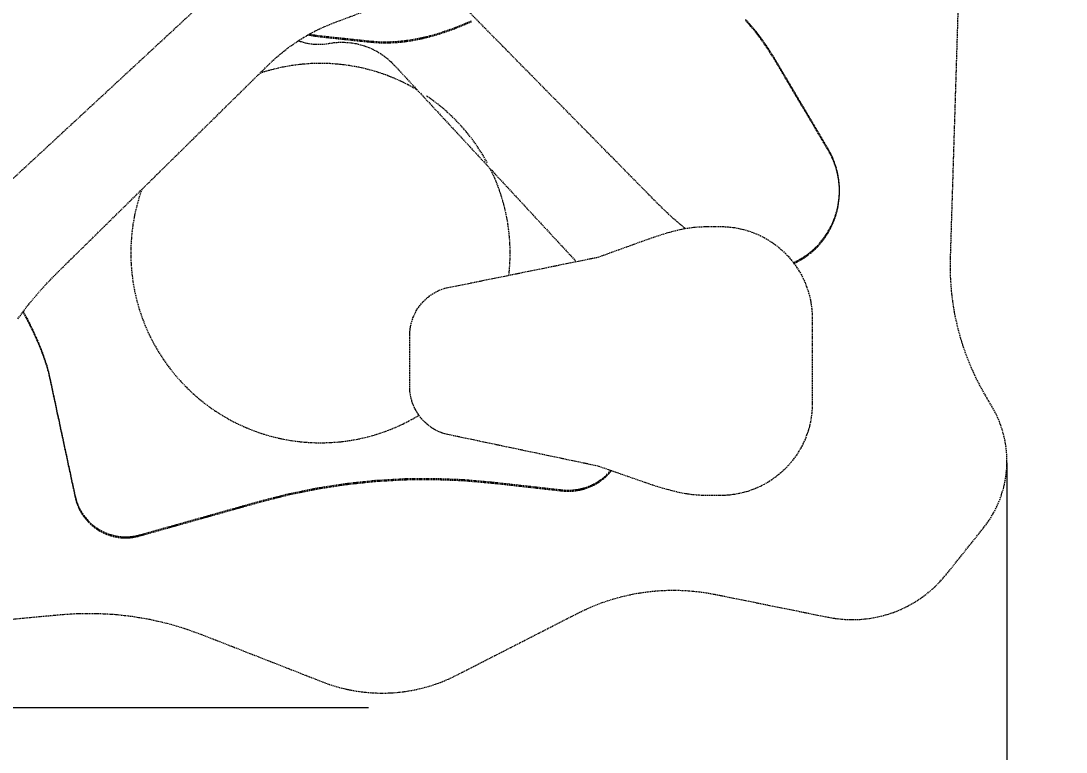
# Model space of a CAD drawing. Header units: millimetres. Extents: x -3208 to 2919, y -2524 to 2306.
# Drawn here: x 345 to 1483, y -462 to 334 of the extents above; entities that cross this region are included whole.
import ezdxf

# ---------------------------------------------------------------- set-up
doc = ezdxf.new("R2010")
doc.units = ezdxf.units.MM
doc.linetypes.add('HIDDEN', pattern=[1.905, 1.27, -0.635])
for name, color, linetype in [('DIKOM_ОБЪЕКТ', 7, 'Continuous'), ('DIKOM_РАЗМЕР_ЗОНА', 7, 'Continuous'), ('DIKOM_РАЗМЕР_ОБЪЕКТА', 7, 'Continuous')]:
    doc.layers.add(name, color=color, linetype=linetype)
doc.styles.add('style1', font='arialbd.ttf', dxfattribs={"width": 0.8})
doc.dimstyles.new('1-50', dxfattribs={"dimtxt": 300, "dimasz": 200, "dimexe": 100, "dimexo": 0, "dimgap": 100, "dimtad": 1, "dimtxsty": 'style1', "dimcen": 200, "dimclrd": 7, "dimclre": 7, "dimclrt": 7, "dimadec": 1, "dimazin": 2, "dimtfac": 1, "dimtmove": 0, "dimatfit": 2, "dimfxl": 0, "dimlwd": 25, "dimlwe": 18, "dimarcsym": 0})

# ---------------------------------------------------------------- blocks, each defined once
blk = doc.blocks.new('*D0')
at = {"layer": 'Defpoints', "color": 0, "transparency": 16777216}
for p in [(-951.8, 305), (1418.6, -147.3), (1418.6, -963.9)]:
    blk.add_point(p, dxfattribs=at)
at = {"layer": 'DIKOM_РАЗМЕР_ОБЪЕКТА', "color": 7, "lineweight": 18, "transparency": 16777216}
for p, q in [((-951.8, 305), (-951.8, -1063.9)), ((1418.6, -147.3), (1418.6, -1063.9))]:
    blk.add_line(p, q, dxfattribs=at)
at = {"layer": 'DIKOM_РАЗМЕР_ОБЪЕКТА', "color": 7, "lineweight": 25, "transparency": 16777216}
blk.add_line((-751.8, -963.9), (1218.6, -963.9), dxfattribs=at)
at = {"layer": 'DIKOM_РАЗМЕР_ОБЪЕКТА', "color": 7, "transparency": 16777216}
for points in [[(-751.8, -930.6), (-751.8, -997.2), (-951.8, -963.9)], [(1218.6, -930.6), (1218.6, -997.2), (1418.6, -963.9)]]:
    blk.add_solid(points, dxfattribs=at)
at = {"layer": 'DIKOM_РАЗМЕР_ОБЪЕКТА', "color": 7, "transparency": 16777216, "insert": (56.9, -710.6), "char_height": 300, "attachment_point": 5, "style": 'style1'}
blk.add_mtext('{\\fArial|b0|i0|c204|p34;2370}', dxfattribs=at)
blk = doc.blocks.new('*D1')
at = {"layer": 'Defpoints', "color": 0, "transparency": 16777216}
for p in [(292.4, 806.3), (-1357.1, -414), (723.2, -414)]:
    blk.add_point(p, dxfattribs=at)
at = {"layer": 'DIKOM_РАЗМЕР_ОБЪЕКТА', "color": 7, "lineweight": 18, "transparency": 16777216}
for p, q in [((292.4, 806.3), (-1457.1, 806.3)), ((723.2, -414), (-1457.1, -414))]:
    blk.add_line(p, q, dxfattribs=at)
at = {"layer": 'DIKOM_РАЗМЕР_ОБЪЕКТА', "color": 7, "lineweight": 25, "transparency": 16777216}
blk.add_line((-1357.1, 606.3), (-1357.1, -214), dxfattribs=at)
at = {"layer": 'DIKOM_РАЗМЕР_ОБЪЕКТА', "color": 7, "transparency": 16777216}
for points in [[(-1390.4, 606.3), (-1323.8, 606.3), (-1357.1, 806.3)], [(-1390.4, -214), (-1323.8, -214), (-1357.1, -414)]]:
    blk.add_solid(points, dxfattribs=at)
at = {"layer": 'DIKOM_РАЗМЕР_ОБЪЕКТА', "color": 7, "transparency": 16777216, "insert": (-1610.3, 196.1), "char_height": 300, "attachment_point": 5, "rotation": 90, "style": 'style1'}
blk.add_mtext('{\\fArial|b0|i0|c204|p34;1220}', dxfattribs=at)
blk = doc.blocks.new('*D3')
at = {"layer": 'Defpoints', "color": 0, "transparency": 16777216}
for p in [(1483, 2306.3), (-2758.2, -1909), (1483, -1909)]:
    blk.add_point(p, dxfattribs=at)
at = {"layer": 'DIKOM_РАЗМЕР_ЗОНА', "color": 7, "lineweight": 18, "transparency": 16777216}
for p, q in [((1483, 2306.3), (-2858.2, 2306.3)), ((1483, -1909), (-2858.2, -1909))]:
    blk.add_line(p, q, dxfattribs=at)
at = {"layer": 'DIKOM_РАЗМЕР_ЗОНА', "color": 7, "lineweight": 25, "transparency": 16777216}
blk.add_line((-2758.2, 2106.3), (-2758.2, -1709), dxfattribs=at)
at = {"layer": 'DIKOM_РАЗМЕР_ЗОНА', "color": 7, "transparency": 16777216}
for points in [[(-2791.5, 2106.3), (-2724.8, 2106.3), (-2758.2, 2306.3)], [(-2791.5, -1709), (-2724.8, -1709), (-2758.2, -1909)]]:
    blk.add_solid(points, dxfattribs=at)
at = {"layer": 'DIKOM_РАЗМЕР_ЗОНА', "color": 7, "transparency": 16777216, "insert": (-3011.3, 130.9), "char_height": 300, "attachment_point": 5, "rotation": 90, "style": 'style1'}
blk.add_mtext('{\\fArial|b0|i0|c204|p34;4220}', dxfattribs=at)

msp = doc.modelspace()

# ---------------------------------------------------------------- linework, layer by layer
at = {"layer": 'DIKOM_ОБЪЕКТ', "color": 7, "linetype": 'HIDDEN', "lineweight": 15}
for p, q in [((1357.145, 75.42), (1369.126, 460.967)), ((1357.145, 75.42), (1369.126, 460.967)), ((1039.683, 133.618), (810.182, 366.748)), ((534.58, 346.376), (288.01, 117.99)), ((685.194, 332.027), (724.158, 346.647)), ((675.495, 328.095), (685.194, 332.027)), ((835.088, 333.894), (817.184, 326.544)), ((835.088, 332.736), (817.184, 325.386)), ((1139.718, 329.238), (1133.892, 335.599)), ((1139.718, 328.079), (1133.892, 334.441)), ((656.831, 318.761), (666.035, 323.669)), ((662.542, 317.64), (656.87, 318.782)), ((662.542, 318.799), (658.447, 319.623)), ((671.79, 317.528), (662.542, 318.799)), ((666.035, 323.669), (675.495, 328.095)), ((799.085, 320.337), (789.972, 317.74)), ((799.085, 319.179), (789.972, 316.582)), ((817.184, 326.544), (799.085, 320.337)), ((817.184, 325.386), (799.085, 319.179)), ((1145.31, 322.591), (1139.718, 329.238)), ((1145.31, 321.433), (1139.718, 328.079)), ((1150.665, 315.687), (1145.31, 322.591)), ((1150.665, 314.528), (1145.31, 321.433)), ((630.942, 301.262), (639.267, 307.546)), ((639.267, 307.546), (647.902, 313.383)), ((646.707, 312.575), (647.483, 312.285)), ((647.483, 312.285), (649.674, 311.555)), ((647.902, 313.383), (656.831, 318.761)), ((649.674, 311.555), (651.892, 310.904)), ((651.892, 310.904), (654.135, 310.334)), ((654.135, 310.334), (656.4, 309.844)), ((656.4, 309.844), (658.685, 309.436)), ((658.685, 309.436), (660.989, 309.112)), ((660.989, 309.112), (663.308, 308.871)), ((671.79, 316.37), (662.542, 317.64)), ((663.308, 308.871), (665.642, 308.715)), ((665.642, 308.715), (667.987, 308.645)), ((667.987, 308.645), (670.341, 308.661)), ((670.341, 308.661), (672.703, 308.765)), ((725.372, 311.858), (671.79, 317.528)), ((725.372, 310.699), (671.79, 316.37)), ((672.703, 308.765), (675.07, 308.958)), ((675.07, 308.958), (677.44, 309.24)), ((677.44, 309.24), (679.811, 309.613)), ((679.811, 309.613), (680.655, 309.762)), ((680.655, 309.762), (685.537, 310.465)), ((685.537, 310.465), (690.42, 310.855)), ((690.42, 310.855), (695.288, 310.937)), ((695.288, 310.937), (700.13, 310.716)), ((700.13, 310.716), (704.93, 310.196)), ((704.93, 310.196), (709.677, 309.381)), ((709.677, 309.381), (714.356, 308.276)), ((714.356, 308.276), (718.954, 306.886)), ((734.659, 311.165), (725.372, 311.858)), ((734.659, 310.007), (725.372, 310.699)), ((743.933, 311.035), (734.659, 311.165)), ((743.933, 309.877), (734.659, 310.007)), ((753.191, 311.436), (743.933, 311.035)), ((753.191, 310.278), (743.933, 309.877)), ((762.427, 312.338), (753.191, 311.436)), ((762.427, 311.18), (753.191, 310.278)), ((771.639, 313.709), (762.427, 312.338)), ((771.639, 312.551), (762.427, 311.18)), ((780.822, 315.52), (771.639, 313.709)), ((780.822, 314.362), (771.639, 312.551)), ((789.972, 317.74), (780.822, 315.52)), ((789.972, 316.582), (780.822, 314.362)), ((1155.782, 308.549), (1150.665, 315.687)), ((1155.782, 307.391), (1150.665, 314.528)), ((1165.292, 293.678), (1155.782, 308.549)), ((1165.292, 292.52), (1155.782, 307.391)), ((622.947, 294.542), (630.942, 301.262)), ((718.954, 306.886), (723.457, 305.214)), ((723.457, 305.214), (727.852, 303.267)), ((727.852, 303.267), (732.126, 301.047)), ((732.126, 301.047), (736.266, 298.56)), ((736.266, 298.56), (740.256, 295.81)), ((382.168, 57.897), (615.298, 287.398)), ((615.298, 287.398), (622.947, 294.542)), ((639.436, 285.492, 0), (629.266, 283.673, 0)), ((649.77, 286.808, 0), (639.436, 285.492, 0)), ((660.256, 287.606, 0), (649.77, 286.808, 0)), ((670.881, 287.876, 0), (660.256, 287.606, 0)), ((681.505, 287.606, 0), (670.881, 287.876, 0)), ((691.991, 286.808, 0), (681.505, 287.606, 0)), ((702.326, 285.492, 0), (691.991, 286.808, 0)), ((712.496, 283.673, 0), (702.326, 285.492, 0)), ((740.256, 295.81), (744.085, 292.802)), ((744.085, 292.802), (747.739, 289.541)), ((747.739, 289.541), (751.204, 286.029)), ((751.204, 286.029), (949.425, 72.027)), ((1224.033, 194.424), (1165.292, 293.678)), ((1224.033, 193.266), (1165.292, 292.52)), ((609.471, 278.577, 0), (604.694, 276.958, 0)), ((619.273, 281.364, 0), (609.471, 278.577, 0)), ((629.266, 283.673, 0), (619.273, 281.364, 0)), ((722.489, 281.364, 0), (712.496, 283.673, 0)), ((732.29, 278.577, 0), (722.489, 281.364, 0)), ((741.889, 275.325, 0), (732.29, 278.577, 0)), ((751.27, 271.622, 0), (741.889, 275.325, 0)), ((760.422, 267.481, 0), (751.27, 271.622, 0)), ((769.331, 262.915, 0), (760.422, 267.481, 0)), ((776.36, 258.87, 0), (769.331, 262.915, 0)), ((794.472, 246.794, 0), (786.369, 252.558, 0)), ((802.279, 240.656, 0), (794.472, 246.794, 0)), ((809.779, 234.159, 0), (802.279, 240.656, 0)), ((816.958, 227.314, 0), (809.779, 234.159, 0)), ((823.802, 220.135, 0), (816.958, 227.314, 0)), ((830.3, 212.635, 0), (823.802, 220.135, 0)), ((836.437, 204.828, 0), (830.3, 212.635, 0)), ((842.202, 196.725, 0), (836.437, 204.828, 0)), ((847.58, 188.341, 0), (842.202, 196.725, 0)), ((1226.605, 189.724), (1224.033, 194.424)), ((852.558, 179.688, 0), (847.58, 188.341, 0)), ((1226.605, 188.566), (1224.033, 193.266)), ((1228.875, 184.908), (1226.605, 189.724)), ((1228.875, 183.75), (1226.605, 188.566)), ((1230.839, 179.991), (1228.875, 184.908)), ((1230.839, 178.833), (1228.875, 183.75)), ((857.125, 170.778, 0), (856.095, 172.787, 0)), ((861.266, 161.627, 0), (857.125, 170.778, 0)), ((1232.499, 174.987), (1230.839, 179.991)), ((1232.499, 173.829), (1230.839, 178.833)), ((1233.852, 169.911), (1232.499, 174.987)), ((1233.852, 168.752), (1232.499, 173.829)), ((864.969, 152.245, 0), (861.266, 161.627, 0)), ((1234.899, 164.775), (1233.852, 169.911)), ((1234.899, 163.617), (1233.852, 168.752)), ((1235.638, 159.594), (1234.899, 164.775)), ((1235.638, 158.436), (1234.899, 163.617)), ((1236.069, 154.383), (1235.638, 159.594)), ((476.184, 150.449, 0), (473.541, 142.647, 0)), ((868.22, 142.647, 0), (864.969, 152.245, 0)), ((1236.069, 153.225), (1235.638, 158.436)), ((1236.003, 143.926), (1236.191, 149.156)), ((1236.191, 149.156), (1236.069, 154.383)), ((1236.191, 147.998), (1236.069, 153.225)), ((473.541, 142.647, 0), (470.754, 132.845, 0)), ((871.007, 132.845, 0), (868.22, 142.647, 0)), ((1234.696, 133.517), (1235.505, 138.708)), ((1234.696, 132.358), (1235.505, 137.55)), ((1235.505, 138.708), (1236.003, 143.926)), ((1235.505, 137.55), (1236.003, 142.768)), ((1236.003, 142.768), (1236.191, 147.998)), ((470.754, 132.845, 0), (468.445, 122.852, 0)), ((873.317, 122.852, 0), (871.007, 132.845, 0)), ((1054.928, 119.029), (1039.683, 133.618)), ((1232.14, 123.268), (1233.574, 128.365)), ((1232.14, 122.11), (1233.574, 127.207)), ((1233.574, 128.365), (1234.696, 133.517)), ((1233.574, 127.207), (1234.696, 132.358)), ((468.445, 122.852, 0), (466.625, 112.682, 0)), ((875.136, 112.682, 0), (873.317, 122.852, 0)), ((1067.946, 107.979), (1054.928, 119.029)), ((1228.331, 113.293), (1230.393, 118.239)), ((1228.331, 112.135), (1230.393, 117.081)), ((1230.393, 118.239), (1232.14, 123.268)), ((1230.393, 117.081), (1232.14, 122.11)), ((466.625, 112.682, 0), (465.31, 102.348, 0)), ((876.452, 102.348, 0), (875.136, 112.682, 0)), ((1221.14, 100.368), (1223.071, 103.35)), ((1223.071, 103.35), (1224.884, 106.429)), ((1223.071, 102.192), (1224.884, 105.271)), ((1224.884, 106.429), (1226.575, 109.604)), ((1224.884, 105.271), (1226.575, 108.446)), ((1226.575, 109.604), (1228.141, 112.872)), ((1226.575, 108.446), (1228.141, 111.714)), ((1228.141, 112.872), (1228.331, 113.293)), ((1228.141, 111.714), (1228.331, 112.135)), ((464.511, 91.861, 0), (464.242, 81.237, 0)), ((465.31, 102.348, 0), (464.511, 91.861, 0)), ((877.25, 91.861, 0), (876.452, 102.348, 0)), ((877.519, 81.237, 0), (877.25, 91.861, 0)), ((1212.321, 89.457), (1214.682, 92.028)), ((1214.682, 92.028), (1216.941, 94.705)), ((1214.682, 90.87), (1216.941, 93.547)), ((1216.941, 94.705), (1219.095, 97.485)), ((1216.941, 93.547), (1219.095, 96.327)), ((1219.095, 97.485), (1221.14, 100.368)), ((1219.095, 96.327), (1221.14, 99.21)), ((1221.14, 99.21), (1223.071, 102.192)), ((464.242, 81.237, 0), (464.511, 70.612, 0)), ((877.25, 70.612, 0), (877.519, 81.237, 0)), ((1199.137, 78.264), (1201.944, 80.274)), ((1201.944, 80.274), (1204.67, 82.4)), ((1201.944, 79.116), (1204.67, 81.242)), ((1204.67, 82.4), (1207.311, 84.641)), ((1204.67, 81.242), (1207.311, 83.483)), ((1207.311, 84.641), (1209.862, 86.994)), ((1207.311, 83.483), (1209.862, 85.835)), ((1209.862, 86.994), (1212.321, 89.457)), ((1209.862, 85.835), (1212.321, 88.298)), ((1212.321, 88.298), (1214.682, 90.87)), ((464.511, 70.612, 0), (465.31, 60.126, 0)), ((876.452, 60.126, 0), (877.25, 70.612, 0)), ((1185.925, 70.876), (1187.18, 71.432)), ((1186.6, 70.017), (1187.18, 70.274)), ((1187.18, 71.432), (1190.27, 72.955)), ((1187.18, 70.274), (1190.27, 71.797)), ((1190.27, 72.955), (1193.296, 74.602)), ((1190.27, 71.797), (1193.296, 73.444)), ((1193.296, 74.602), (1196.253, 76.373)), ((1193.296, 73.444), (1196.253, 75.215)), ((1196.253, 76.373), (1199.137, 78.264)), ((1196.253, 75.215), (1199.137, 77.106)), ((1199.137, 77.106), (1201.944, 79.116)), ((1357.013, 65.633), (1357.145, 75.42)), ((1357.013, 65.633), (1357.145, 75.42)), ((367.58, 42.653), (382.168, 57.897)), ((465.31, 60.126, 0), (466.625, 49.792, 0)), ((876.069, 57.125, 0), (876.452, 60.126, 0)), ((1357.225, 55.868), (1357.013, 65.633)), ((1357.225, 55.868), (1357.013, 65.633)), ((466.625, 49.792, 0), (468.445, 39.622, 0)), ((1357.78, 46.135), (1357.225, 55.868)), ((1357.78, 46.135), (1357.225, 55.868)), ((1358.673, 36.442), (1357.78, 46.135)), ((1358.673, 36.442), (1357.78, 46.135)), ((353.937, 26.58), (367.58, 42.653)), ((468.445, 39.622, 0), (470.754, 29.629, 0)), ((1359.904, 26.797), (1358.673, 36.442)), ((1359.904, 26.797), (1358.673, 36.442)), ((341.277, 9.724), (353.937, 26.58)), ((470.754, 29.629, 0), (473.541, 19.827, 0)), ((1361.471, 17.21), (1359.904, 26.797)), ((1361.471, 17.21), (1359.904, 26.797)), ((346.743, 17.002), (351.041, 9.109)), ((347.109, 17.489), (351.041, 10.267)), ((473.541, 19.827, 0), (476.792, 10.229, 0)), ((1363.37, 7.69), (1361.471, 17.21)), ((1363.37, 7.69), (1361.471, 17.21)), ((351.041, 10.267), (357.774, -3.276)), ((351.041, 9.109), (357.774, -4.434)), ((476.792, 10.229, 0), (480.495, 0.847, 0)), ((480.495, 0.847, 0), (484.637, -8.304, 0)), ((1365.6, -1.756), (1363.37, 7.69)), ((1365.6, -1.756), (1363.37, 7.69)), ((357.774, -3.276), (363.688, -16.483)), ((357.774, -4.434), (363.688, -17.641)), ((484.637, -8.304, 0), (489.203, -17.214, 0)), ((1368.158, -11.118), (1365.6, -1.756)), ((1368.158, -11.118), (1365.6, -1.756)), ((1371.043, -20.387), (1368.158, -11.118)), ((1371.043, -20.387), (1368.158, -11.118)), ((363.688, -16.483), (368.679, -29.15)), ((363.688, -17.641), (368.679, -30.308)), ((489.203, -17.214, 0), (494.182, -25.867, 0)), ((1374.252, -29.556), (1371.043, -20.387)), ((1374.252, -29.556), (1371.043, -20.387)), ((368.679, -29.15), (372.645, -41.076)), ((368.679, -30.308), (372.645, -42.234)), ((494.182, -25.867, 0), (499.56, -34.251, 0)), ((1377.782, -38.615), (1374.252, -29.556)), ((1377.782, -38.615), (1374.252, -29.556)), ((372.645, -41.076), (374.21, -46.697)), ((372.645, -42.234), (374.21, -47.855)), ((499.56, -34.251, 0), (505.324, -42.354, 0)), ((505.324, -42.354, 0), (511.462, -50.162, 0)), ((1381.633, -47.555), (1377.782, -38.615)), ((1381.633, -47.555), (1377.782, -38.615)), ((374.21, -46.697), (375.48, -52.057)), ((374.21, -47.855), (375.48, -53.215)), ((375.48, -52.057), (403.568, -183.292)), ((375.48, -53.215), (403.568, -184.45)), ((511.462, -50.162, 0), (517.959, -57.661, 0)), ((1385.8, -56.369), (1381.633, -47.555)), ((1385.8, -56.369), (1381.633, -47.555)), ((1390.283, -65.046), (1385.8, -56.369)), ((1390.283, -65.046), (1385.8, -56.369)), ((517.959, -57.661, 0), (524.804, -64.84, 0)), ((524.804, -64.84, 0), (531.983, -71.685, 0)), ((1395.079, -73.579), (1390.283, -65.046)), ((1395.079, -73.579), (1390.283, -65.046)), ((531.983, -71.685, 0), (539.482, -78.182, 0)), ((539.482, -78.182, 0), (547.29, -84.32, 0)), ((1402.665, -86.535), (1395.079, -73.579)), ((1402.665, -86.535), (1395.079, -73.579)), ((547.29, -84.32, 0), (555.393, -90.084, 0)), ((555.393, -90.084, 0), (563.777, -95.462, 0)), ((1404.864, -90.463), (1402.665, -86.535)), ((1404.864, -90.463), (1402.665, -86.535)), ((1406.899, -94.45), (1404.864, -90.463)), ((1406.899, -94.45), (1404.864, -90.463)), ((563.777, -95.462, 0), (572.43, -100.441, 0)), ((572.43, -100.441, 0), (581.339, -105.007, 0)), ((760.422, -105.007, 0), (769.331, -100.441, 0)), ((769.331, -100.441, 0), (777.985, -95.462, 0)), ((777.985, -95.462, 0), (778.063, -95.412, 0)), ((1408.77, -98.49), (1406.899, -94.45)), ((1408.77, -98.49), (1406.899, -94.45)), ((1410.477, -102.58), (1408.77, -98.49)), ((1410.477, -102.58), (1408.77, -98.49)), ((581.339, -105.007, 0), (590.491, -109.148, 0)), ((590.491, -109.148, 0), (599.873, -112.851, 0)), ((599.873, -112.851, 0), (609.471, -116.103, 0)), ((732.29, -116.103, 0), (741.889, -112.851, 0)), ((741.889, -112.851, 0), (751.27, -109.148, 0)), ((751.27, -109.148, 0), (760.422, -105.007, 0)), ((1412.021, -106.713), (1410.477, -102.58)), ((1412.021, -106.713), (1410.477, -102.58)), ((1413.401, -110.886), (1412.021, -106.713)), ((1413.401, -110.886), (1412.021, -106.713)), ((1414.619, -115.095), (1413.401, -110.886)), ((1414.619, -115.095), (1413.401, -110.886)), ((609.471, -116.103, 0), (619.273, -118.89, 0)), ((619.273, -118.89, 0), (629.266, -121.199, 0)), ((629.266, -121.199, 0), (639.436, -123.018, 0)), ((639.436, -123.018, 0), (649.77, -124.334, 0)), ((649.77, -124.334, 0), (660.256, -125.133, 0)), ((660.256, -125.133, 0), (670.881, -125.402, 0)), ((670.881, -125.402, 0), (681.505, -125.133, 0)), ((681.505, -125.133, 0), (691.991, -124.334, 0)), ((691.991, -124.334, 0), (702.326, -123.018, 0)), ((702.326, -123.018, 0), (712.496, -121.199, 0)), ((712.496, -121.199, 0), (722.489, -118.89, 0)), ((722.489, -118.89, 0), (732.29, -116.103, 0)), ((1415.674, -119.333), (1414.619, -115.095)), ((1415.674, -119.333), (1414.619, -115.095)), ((1416.567, -123.597), (1415.674, -119.333)), ((1416.567, -123.597), (1415.674, -119.333)), ((1417.297, -127.883), (1416.567, -123.597)), ((1417.297, -127.883), (1416.567, -123.597)), ((1417.867, -132.184), (1417.297, -127.883)), ((1417.867, -132.184), (1417.297, -127.883)), ((1418.275, -136.498), (1417.867, -132.184)), ((1418.275, -136.498), (1417.867, -132.184)), ((1418.523, -140.818), (1418.275, -136.498)), ((1418.523, -140.818), (1418.275, -136.498)), ((1418.61, -145.141), (1418.523, -140.818)), ((1418.61, -145.141), (1418.523, -140.818)), ((1418.537, -149.461), (1418.61, -145.141)), ((1418.537, -149.461), (1418.61, -145.141)), ((982.751, -160.195), (984.809, -158.148)), ((982.751, -161.353), (984.809, -159.306)), ((984.809, -158.148), (986.771, -156.003)), ((984.809, -159.306), (986.771, -157.161)), ((986.771, -156.003), (987.043, -155.675)), ((986.771, -157.161), (987.789, -155.936)), ((1417.36, -162.363), (1417.912, -158.077)), ((1417.36, -162.363), (1417.912, -158.077)), ((1417.912, -158.077), (1418.304, -153.775)), ((1417.912, -158.077), (1418.304, -153.775)), ((1418.304, -153.775), (1418.537, -149.461)), ((1418.304, -153.775), (1418.537, -149.461)), ((667.24, -174.528), (698.927, -169.624)), ((698.927, -169.624), (730.795, -166.254)), ((698.927, -170.782), (730.795, -167.412)), ((730.795, -166.254), (762.789, -164.423)), ((730.795, -167.412), (762.789, -165.581)), ((762.789, -164.423), (794.852, -164.136)), ((762.789, -165.581), (794.852, -165.294)), ((794.852, -164.136), (826.928, -165.397)), ((794.852, -165.294), (826.928, -166.555)), ((826.928, -165.397), (858.962, -168.21)), ((826.928, -166.555), (858.962, -169.368)), ((858.962, -168.21), (933.884, -176.619)), ((858.962, -169.368), (933.884, -177.777)), ((965.982, -171.516), (968.601, -170.244)), ((968.601, -170.244), (971.153, -168.851)), ((968.601, -171.402), (971.153, -170.01)), ((971.153, -168.851), (973.633, -167.342)), ((971.153, -170.01), (973.633, -168.5)), ((973.633, -167.342), (976.037, -165.718)), ((973.633, -168.5), (976.037, -166.876)), ((976.037, -165.718), (978.36, -163.984)), ((976.037, -166.876), (978.361, -165.142)), ((978.36, -163.984), (980.6, -162.142)), ((978.361, -165.142), (980.6, -163.3)), ((980.6, -162.142), (982.751, -160.195)), ((980.6, -163.3), (982.751, -161.353)), ((1415.782, -170.867), (1416.65, -166.628)), ((1415.782, -170.867), (1416.65, -166.628)), ((1416.65, -166.628), (1417.36, -162.363)), ((1416.65, -166.628), (1417.36, -162.363)), ((604.633, -188.921), (635.79, -180.962)), ((604.633, -190.079), (635.79, -182.12)), ((635.79, -180.962), (667.24, -174.528)), ((635.79, -182.12), (667.24, -175.686)), ((667.24, -175.686), (698.927, -170.782)), ((933.884, -176.619), (936.975, -176.888)), ((933.884, -177.777), (936.975, -178.046)), ((936.975, -176.888), (940.043, -177.001)), ((936.975, -178.046), (940.044, -178.159)), ((940.043, -177.001), (943.086, -176.96)), ((940.044, -178.159), (943.086, -178.118)), ((943.086, -176.96), (946.098, -176.77)), ((943.086, -178.118), (946.098, -177.928)), ((946.098, -176.77), (949.075, -176.433)), ((946.098, -177.928), (949.075, -177.591)), ((949.075, -176.433), (952.014, -175.952)), ((949.075, -177.591), (952.014, -177.111)), ((952.014, -175.952), (954.91, -175.332)), ((952.014, -177.111), (954.91, -176.49)), ((954.91, -175.332), (957.759, -174.575)), ((954.91, -176.49), (957.759, -175.733)), ((957.759, -174.575), (960.556, -173.685)), ((957.759, -175.733), (960.556, -174.843)), ((960.556, -173.685), (963.299, -172.664)), ((960.556, -174.843), (963.299, -173.822)), ((963.299, -172.664), (965.982, -171.516)), ((963.299, -173.822), (965.982, -172.674)), ((965.982, -172.674), (968.601, -171.402)), ((1412.228, -183.386), (1413.57, -179.251)), ((1412.228, -183.386), (1413.57, -179.251)), ((1413.57, -179.251), (1414.755, -175.076)), ((1413.57, -179.251), (1414.755, -175.076)), ((1414.755, -175.076), (1415.782, -170.867)), ((1414.755, -175.076), (1415.782, -170.867)), ((403.568, -183.292), (404.279, -186.232)), ((403.568, -184.45), (404.279, -187.39)), ((404.279, -186.232), (405.134, -189.097)), ((404.279, -187.39), (405.134, -190.255)), ((405.134, -189.097), (406.129, -191.884)), ((405.134, -190.255), (406.129, -193.042)), ((406.129, -191.884), (407.259, -194.591)), ((406.129, -193.042), (407.259, -195.749)), ((473.883, -225.711), (604.633, -188.921)), ((473.883, -226.869), (604.633, -190.079)), ((1407.261, -195.507), (1409.074, -191.518)), ((1407.261, -195.507), (1409.074, -191.518)), ((1409.074, -191.518), (1410.729, -187.476)), ((1409.074, -191.518), (1410.729, -187.476)), ((1410.729, -187.476), (1412.228, -183.386)), ((1410.729, -187.476), (1412.228, -183.386)), ((407.259, -194.591), (408.518, -197.214)), ((407.259, -195.749), (408.518, -198.372)), ((408.518, -197.214), (409.902, -199.75)), ((408.518, -198.372), (409.902, -200.908)), ((409.902, -199.75), (411.407, -202.197)), ((409.902, -200.908), (411.407, -203.355)), ((411.407, -202.197), (413.027, -204.551)), ((411.407, -203.355), (413.027, -205.709)), ((413.027, -204.551), (414.757, -206.81)), ((1400.89, -207.104), (1403.169, -203.304)), ((1400.89, -207.104), (1403.169, -203.304)), ((1403.169, -203.304), (1405.293, -199.437)), ((1403.169, -203.304), (1405.293, -199.437)), ((1405.293, -199.437), (1407.261, -195.507)), ((1405.293, -199.437), (1407.261, -195.507)), ((413.027, -205.709), (414.757, -207.968)), ((414.757, -206.81), (416.593, -208.97)), ((414.757, -207.968), (416.593, -210.128)), ((416.593, -208.97), (418.529, -211.03)), ((416.593, -210.128), (418.529, -212.188)), ((418.529, -211.03), (420.562, -212.985)), ((418.529, -212.188), (420.562, -214.143)), ((420.562, -212.985), (422.685, -214.833)), ((420.562, -214.143), (422.685, -215.991)), ((422.685, -214.833), (424.895, -216.571)), ((422.685, -215.991), (424.895, -217.729)), ((1393.122, -218.053), (1395.866, -214.483)), ((1393.122, -218.053), (1395.866, -214.483)), ((1395.866, -214.483), (1398.455, -210.832)), ((1395.866, -214.483), (1398.455, -210.832)), ((1398.455, -210.832), (1400.89, -207.104)), ((1398.455, -210.832), (1400.89, -207.104)), ((424.895, -216.571), (427.186, -218.196)), ((424.895, -217.729), (427.186, -219.354)), ((427.186, -218.196), (429.553, -219.706)), ((427.186, -219.354), (429.553, -220.864)), ((429.553, -219.706), (431.993, -221.096)), ((429.553, -220.864), (431.993, -222.254)), ((431.993, -221.096), (434.498, -222.365)), ((431.993, -222.254), (434.498, -223.523)), ((434.498, -222.365), (437.066, -223.509)), ((434.498, -223.523), (437.066, -224.667)), ((437.066, -223.509), (439.692, -224.526)), ((437.066, -224.667), (439.692, -225.684)), ((439.692, -224.526), (442.369, -225.412)), ((439.692, -225.684), (442.369, -226.57)), ((442.369, -225.412), (445.094, -226.165)), ((442.369, -226.57), (445.094, -227.323)), ((445.094, -226.165), (447.861, -226.781)), ((445.094, -227.323), (447.861, -227.939)), ((447.861, -226.781), (450.666, -227.258)), ((450.666, -227.258), (453.504, -227.593)), ((453.504, -227.593), (456.37, -227.783)), ((462.167, -227.716), (465.088, -227.453)), ((465.088, -227.453), (468.017, -227.033)), ((468.017, -227.033), (470.951, -226.453)), ((468.017, -228.191), (470.951, -227.611)), ((470.951, -226.453), (473.883, -225.711)), ((470.951, -227.611), (473.883, -226.869)), ((1352.51, -268.841), (1393.122, -218.053)), ((1352.51, -268.841), (1393.122, -218.053)), ((447.861, -227.939), (450.666, -228.416)), ((450.666, -228.416), (453.504, -228.751)), ((453.504, -228.751), (456.37, -228.941)), ((456.37, -227.783), (459.259, -227.825)), ((456.37, -228.941), (459.259, -228.983)), ((459.259, -227.825), (462.167, -227.716)), ((459.259, -228.983), (462.167, -228.874)), ((462.167, -228.874), (465.088, -228.611)), ((465.088, -228.611), (468.017, -228.191)), ((1346.542, -275.793), (1352.51, -268.841)), ((1346.542, -275.793), (1352.51, -268.841)), ((1333.398, -288.221), (1340.162, -282.256)), ((1333.398, -288.221), (1340.162, -282.256)), ((1340.162, -282.256), (1346.542, -275.793)), ((1340.162, -282.256), (1346.542, -275.793)), ((986.778, -296.443), (995.997, -293.762)), ((986.778, -296.443), (995.997, -293.762)), ((995.997, -293.762), (1005.308, -291.473)), ((995.997, -293.762), (1005.308, -291.473)), ((1005.308, -291.473), (1014.699, -289.576)), ((1005.308, -291.473), (1014.699, -289.576)), ((1014.699, -289.576), (1024.157, -288.075)), ((1014.699, -289.576), (1024.157, -288.075)), ((1024.157, -288.075), (1033.669, -286.971)), ((1024.157, -288.075), (1033.669, -286.971)), ((1033.669, -286.971), (1043.224, -286.264)), ((1033.669, -286.971), (1043.224, -286.264)), ((1043.224, -286.264), (1052.807, -285.958)), ((1043.224, -286.264), (1052.807, -285.958)), ((1052.807, -285.958), (1062.407, -286.054)), ((1052.807, -285.958), (1062.407, -286.054)), ((1062.407, -286.054), (1072.012, -286.554)), ((1062.407, -286.054), (1072.012, -286.554)), ((1072.012, -286.554), (1081.607, -287.459)), ((1072.012, -286.554), (1081.607, -287.459)), ((1081.607, -287.459), (1091.181, -288.771)), ((1081.607, -287.459), (1091.181, -288.771)), ((1091.181, -288.771), (1100.721, -290.491)), ((1091.181, -288.771), (1100.721, -290.491)), ((1100.721, -290.491), (1224.136, -315.459)), ((1100.721, -290.491), (1224.136, -315.459)), ((1318.84, -298.611), (1326.281, -293.676)), ((1318.84, -298.611), (1326.281, -293.676)), ((1326.281, -293.676), (1333.398, -288.221)), ((1326.281, -293.676), (1333.398, -288.221)), ((951.08, -311.046), (959.802, -306.817)), ((951.08, -311.046), (959.802, -306.817)), ((959.802, -306.817), (968.668, -302.972)), ((959.802, -306.817), (968.668, -302.972)), ((968.668, -302.972), (977.664, -299.513)), ((968.668, -302.972), (977.664, -299.513)), ((977.664, -299.513), (986.778, -296.443)), ((977.664, -299.513), (986.778, -296.443)), ((1294.872, -310.185), (1303.106, -306.876)), ((1294.872, -310.185), (1303.106, -306.876)), ((1303.106, -306.876), (1311.105, -303.015)), ((1303.106, -306.876), (1311.105, -303.015)), ((1311.105, -303.015), (1318.84, -298.611)), ((1311.105, -303.015), (1318.84, -298.611)), ((123.76, -337.498), (387.308, -312.579)), ((123.76, -337.498), (387.308, -312.579)), ((387.308, -312.579), (406.957, -311.301)), ((387.308, -312.579), (406.957, -311.301)), ((406.957, -311.301), (426.596, -311.175)), ((406.957, -311.301), (426.596, -311.175)), ((426.596, -311.175), (446.176, -312.195)), ((426.596, -311.175), (446.176, -312.195)), ((446.176, -312.195), (465.646, -314.353)), ((446.176, -312.195), (465.646, -314.353)), ((465.646, -314.353), (484.958, -317.642)), ((465.646, -314.353), (484.958, -317.642)), ((484.958, -317.642), (504.061, -322.056)), ((484.958, -317.642), (504.061, -322.056)), ((818.928, -378.612), (951.08, -311.046)), ((818.928, -378.612), (951.08, -311.046)), ((1224.136, -315.459), (1233.173, -316.961)), ((1224.136, -315.459), (1233.173, -316.961)), ((1233.173, -316.961), (1242.214, -317.825)), ((1233.173, -316.961), (1242.214, -317.825)), ((1242.214, -317.825), (1251.229, -318.06)), ((1242.214, -317.825), (1251.229, -318.06)), ((1251.229, -318.06), (1260.188, -317.677)), ((1251.229, -318.06), (1260.189, -317.677)), ((1260.188, -317.677), (1269.062, -316.687)), ((1260.189, -317.677), (1269.062, -316.687)), ((1269.062, -316.687), (1277.821, -315.101)), ((1269.062, -316.687), (1277.821, -315.101)), ((1277.821, -315.101), (1286.434, -312.931)), ((1277.821, -315.101), (1286.434, -312.931)), ((1286.434, -312.931), (1294.872, -310.185)), ((1286.434, -312.931), (1294.872, -310.185)), ((504.061, -322.056), (522.906, -327.587)), ((504.061, -322.056), (522.906, -327.587)), ((522.906, -327.587), (541.441, -334.229)), ((522.906, -327.587), (541.441, -334.229)), ((541.441, -334.229), (673.21, -385.849)), ((541.441, -334.229), (673.21, -385.849)), ((673.21, -385.849), (682.154, -389.08)), ((673.21, -385.849), (682.154, -389.08)), ((792.72, -389.469), (801.605, -386.332)), ((792.72, -389.469), (801.605, -386.332)), ((801.605, -386.332), (810.348, -382.713)), ((801.605, -386.332), (810.348, -382.713)), ((810.348, -382.713), (818.928, -378.612)), ((810.348, -382.713), (818.928, -378.612)), ((682.154, -389.08), (691.213, -391.815)), ((682.154, -389.08), (691.213, -391.815)), ((691.213, -391.815), (700.365, -394.056)), ((691.213, -391.815), (700.365, -394.056)), ((700.365, -394.056), (709.591, -395.803)), ((700.365, -394.056), (709.591, -395.803)), ((709.591, -395.803), (718.872, -397.057)), ((709.591, -395.803), (718.872, -397.057)), ((718.872, -397.057), (728.188, -397.819)), ((718.872, -397.057), (728.188, -397.819)), ((728.188, -397.819), (737.52, -398.091)), ((728.188, -397.819), (737.52, -398.091)), ((737.52, -398.091), (746.846, -397.873)), ((737.52, -398.091), (746.846, -397.873)), ((746.846, -397.873), (756.148, -397.166)), ((746.846, -397.873), (756.148, -397.166)), ((756.148, -397.166), (765.406, -395.971)), ((756.148, -397.166), (765.406, -395.971)), ((765.406, -395.971), (774.601, -394.289)), ((765.406, -395.971), (774.601, -394.289)), ((774.601, -394.289), (783.712, -392.121)), ((774.601, -394.289), (783.712, -392.121)), ((783.712, -392.121), (792.72, -389.469)), ((783.712, -392.121), (792.72, -389.469))]:
    msp.add_line(p, q, dxfattribs=at)
at = {"layer": 'DIKOM_ОБЪЕКТ', "color": 7, "linetype": 'HIDDEN', "lineweight": 15, "extrusion": (5.96046e-08, 0, 1)}
for p, q in [((1031.314, 97.786, 0), (1046.074, 102.627, 0)), ((1046.074, 102.627, 0), (1053.479, 104.729, 0)), ((1053.479, 104.729, 0), (1060.899, 106.554, 0)), ((1060.899, 106.554, 0), (1068.33, 108.057, 0)), ((1068.33, 108.057, 0), (1075.772, 109.188, 0)), ((1075.772, 109.188, 0), (1083.222, 109.902, 0)), ((1083.222, 109.902, 0), (1090.68, 110.151, 0)), ((1090.68, 110.151, 0), (1106.526, 110.151, 0)), ((1106.526, 110.151, 0), (1111.667, 110.021, 0)), ((1111.667, 110.021, 0), (1116.742, 109.634, 0)), ((1116.742, 109.634, 0), (1121.743, 108.997, 0)), ((1121.743, 108.997, 0), (1126.665, 108.117, 0)), ((1126.665, 108.117, 0), (1131.501, 106.999, 0)), ((1131.501, 106.999, 0), (1136.244, 105.651, 0)), ((1136.244, 105.651, 0), (1140.889, 104.077, 0)), ((1140.889, 104.077, 0), (1145.429, 102.285, 0)), ((973.203, 76.858, 0), (1031.314, 97.786, 0)), ((1145.429, 102.285, 0), (1149.858, 100.281, 0)), ((1149.858, 100.281, 0), (1154.169, 98.071, 0)), ((1154.169, 98.071, 0), (1158.357, 95.662, 0)), ((1158.357, 95.662, 0), (1162.415, 93.059, 0)), ((1162.415, 93.059, 0), (1166.336, 90.27, 0)), ((1166.336, 90.27, 0), (1170.114, 87.299, 0)), ((1170.114, 87.299, 0), (1173.744, 84.155, 0)), ((1173.744, 84.155, 0), (1177.218, 80.843, 0)), ((1177.218, 80.843, 0), (1180.53, 77.369, 0)), ((806.433, 42.977, 0), (973.203, 76.858, 0)), ((1180.53, 77.369, 0), (1183.674, 73.739, 0)), ((1183.674, 73.739, 0), (1186.645, 69.961, 0)), ((1186.645, 69.961, 0), (1189.434, 66.04, 0)), ((1189.434, 66.04, 0), (1192.037, 61.982, 0)), ((1192.037, 61.982, 0), (1194.446, 57.795, 0)), ((1194.446, 57.795, 0), (1196.656, 53.483, 0)), ((1196.656, 53.483, 0), (1198.66, 49.054, 0)), ((1198.66, 49.054, 0), (1200.452, 44.514, 0)), ((789.136, 34.131, 0), (790.856, 35.398, 0)), ((790.856, 35.398, 0), (792.629, 36.599, 0)), ((792.629, 36.599, 0), (794.455, 37.732, 0)), ((794.455, 37.732, 0), (796.333, 38.794, 0)), ((796.333, 38.794, 0), (798.26, 39.784, 0)), ((798.26, 39.784, 0), (800.235, 40.699, 0)), ((800.235, 40.699, 0), (802.256, 41.538, 0)), ((802.256, 41.538, 0), (804.323, 42.298, 0)), ((804.323, 42.298, 0), (806.433, 42.977, 0)), ((1200.452, 44.514, 0), (1202.026, 39.869, 0)), ((1202.026, 39.869, 0), (1203.374, 35.126, 0)), ((1203.374, 35.126, 0), (1204.492, 30.29, 0)), ((777.52, 21.862, 0), (778.749, 23.584, 0)), ((778.749, 23.584, 0), (780.046, 25.256, 0)), ((780.046, 25.256, 0), (781.407, 26.876, 0)), ((781.407, 26.876, 0), (782.832, 28.443, 0)), ((782.832, 28.443, 0), (784.319, 29.954, 0)), ((784.319, 29.954, 0), (785.867, 31.407, 0)), ((785.867, 31.407, 0), (787.473, 32.8, 0)), ((787.473, 32.8, 0), (789.136, 34.131, 0)), ((1204.492, 30.29, 0), (1205.372, 25.368, 0)), ((1205.372, 25.368, 0), (1206.009, 20.367, 0)), ((771.626, 10.607, 0), (772.424, 12.582, 0)), ((772.424, 12.582, 0), (773.297, 14.521, 0)), ((773.297, 14.521, 0), (774.245, 16.42, 0)), ((774.245, 16.42, 0), (775.266, 18.278, 0)), ((775.266, 18.278, 0), (776.358, 20.093, 0)), ((776.358, 20.093, 0), (777.52, 21.862, 0)), ((1206.009, 20.367, 0), (1206.395, 15.292, 0)), ((1206.395, 15.292, 0), (1206.526, 10.151, 0)), ((768.519, -1.91, 0), (768.829, 0.245, 0)), ((768.829, 0.245, 0), (769.224, 2.375, 0)), ((769.224, 2.375, 0), (769.703, 4.478, 0)), ((769.703, 4.478, 0), (770.264, 6.553, 0)), ((770.264, 6.553, 0), (770.906, 8.596, 0)), ((770.906, 8.596, 0), (771.626, 10.607, 0)), ((1206.526, 10.151, 0), (1206.526, -82.81, 0)), ((768.115, -8.501, 0), (768.161, -6.285, 0)), ((768.115, -64.298, 0), (768.115, -8.501, 0)), ((768.161, -6.285, 0), (768.296, -4.087, 0)), ((768.296, -4.087, 0), (768.519, -1.91, 0)), ((768.161, -66.514, 0), (768.115, -64.298, 0)), ((768.296, -68.711, 0), (768.161, -66.514, 0)), ((768.519, -70.888, 0), (768.296, -68.711, 0)), ((768.829, -73.042, 0), (768.519, -70.888, 0)), ((769.225, -75.172, 0), (768.829, -73.042, 0)), ((769.703, -77.275, 0), (769.225, -75.172, 0)), ((770.265, -79.349, 0), (769.703, -77.275, 0)), ((770.906, -81.392, 0), (770.265, -79.349, 0)), ((771.627, -83.403, 0), (770.906, -81.392, 0)), ((772.425, -85.378, 0), (771.627, -83.403, 0)), ((773.298, -87.316, 0), (772.425, -85.378, 0)), ((774.247, -89.215, 0), (773.298, -87.316, 0)), ((775.268, -91.072, 0), (774.247, -89.215, 0)), ((776.36, -92.886, 0), (775.268, -91.072, 0)), ((1206.395, -87.952, 0), (1206.009, -93.026, 0)), ((1206.526, -82.81, 0), (1206.395, -87.952, 0)), ((777.522, -94.655, 0), (776.36, -92.886, 0)), ((778.752, -96.376, 0), (777.522, -94.655, 0)), ((780.048, -98.048, 0), (778.752, -96.376, 0)), ((781.41, -99.668, 0), (780.048, -98.048, 0)), ((782.835, -101.234, 0), (781.41, -99.668, 0)), ((784.323, -102.744, 0), (782.835, -101.234, 0)), ((1205.372, -98.028, 0), (1204.492, -102.949, 0)), ((1206.009, -93.026, 0), (1205.372, -98.028, 0)), ((785.87, -104.197, 0), (784.323, -102.744, 0)), ((787.477, -105.589, 0), (785.87, -104.197, 0)), ((789.14, -106.919, 0), (787.477, -105.589, 0)), ((790.86, -108.186, 0), (789.14, -106.919, 0)), ((792.633, -109.386, 0), (790.86, -108.186, 0)), ((794.46, -110.517, 0), (792.633, -109.386, 0)), ((796.338, -111.579, 0), (794.46, -110.517, 0)), ((798.265, -112.568, 0), (796.338, -111.579, 0)), ((800.24, -113.482, 0), (798.265, -112.568, 0)), ((802.262, -114.32, 0), (800.24, -113.482, 0)), ((1202.026, -112.529, 0), (1200.452, -117.174, 0)), ((1203.374, -107.785, 0), (1202.026, -112.529, 0)), ((1204.492, -102.949, 0), (1203.374, -107.785, 0)), ((804.328, -115.079, 0), (802.262, -114.32, 0)), ((806.438, -115.757, 0), (804.328, -115.079, 0)), ((973.195, -150.849, 0), (806.438, -115.757, 0)), ((1198.66, -121.714, 0), (1196.656, -126.143, 0)), ((1200.452, -117.174, 0), (1198.66, -121.714, 0)), ((1192.037, -134.642, 0), (1189.434, -138.699, 0)), ((1194.446, -130.454, 0), (1192.037, -134.642, 0)), ((1196.656, -126.143, 0), (1194.446, -130.454, 0)), ((1183.674, -146.399, 0), (1180.53, -150.028, 0)), ((1186.644, -142.62, 0), (1183.674, -146.399, 0)), ((1189.434, -138.699, 0), (1186.644, -142.62, 0)), ((1031.312, -171.104, 0), (973.195, -150.849, 0)), ((1173.744, -156.815, 0), (1170.114, -159.959, 0)), ((1177.218, -153.502, 0), (1173.744, -156.815, 0)), ((1180.53, -150.028, 0), (1177.218, -153.502, 0)), ((1154.169, -170.731, 0), (1149.858, -172.941, 0)), ((1158.357, -168.321, 0), (1154.169, -170.731, 0)), ((1162.415, -165.719, 0), (1158.357, -168.321, 0)), ((1166.336, -162.929, 0), (1162.415, -165.719, 0)), ((1170.114, -159.959, 0), (1166.336, -162.929, 0)), ((1046.073, -175.703, 0), (1031.312, -171.104, 0)), ((1060.898, -179.419, 0), (1046.073, -175.703, 0)), ((1068.33, -180.837, 0), (1060.898, -179.419, 0)), ((1075.772, -181.904, 0), (1068.33, -180.837, 0)), ((1083.222, -182.577, 0), (1075.772, -181.904, 0)), ((1121.743, -181.657, 0), (1116.742, -182.293, 0)), ((1126.665, -180.777, 0), (1121.743, -181.657, 0)), ((1131.501, -179.659, 0), (1126.665, -180.777, 0)), ((1136.244, -178.31, 0), (1131.501, -179.659, 0)), ((1140.889, -176.737, 0), (1136.244, -178.31, 0)), ((1145.429, -174.945, 0), (1140.889, -176.737, 0)), ((1149.858, -172.941, 0), (1145.429, -174.945, 0)), ((1090.68, -182.81, 0), (1083.222, -182.577, 0)), ((1106.526, -182.81, 0), (1090.68, -182.81, 0)), ((1111.667, -182.68, 0), (1106.526, -182.81, 0)), ((1116.742, -182.293, 0), (1111.667, -182.68, 0))]:
    msp.add_line(p, q, dxfattribs=at)

# ---------------------------------------------------------------- dimensions: what is measured, and where the dimension line sits
at = {"layer": 'DIKOM_РАЗМЕР_ЗОНА'}
dim = msp.add_linear_dim(base=(-2758.177, -1909.035), p1=(1483.033, 2306.271), p2=(1483.033, -1909.035), angle=90, text='{\\fArial|b0|i0|c204|p34;4220}', dimstyle='1-50', dxfattribs=at)
dim.commit()
dim.dimension.update_dxf_attribs({"geometry": '*D3', "text_midpoint": (-2758.177, 130.914), "dimtype": 160})
at = {"layer": 'DIKOM_РАЗМЕР_ОБЪЕКТА'}
dim = msp.add_linear_dim(base=(-1357.107, -414.018), p1=(292.416, 806.271), p2=(723.174, -414.018), angle=90, text='{\\fArial|b0|i0|c204|p34;1220}', dimstyle='1-50', dxfattribs=at)
dim.commit()
dim.dimension.update_dxf_attribs({"geometry": '*D1', "text_midpoint": (-1357.107, 196.126), "dimtype": 160})
dim = msp.add_linear_dim(base=(1418.574, -963.913), p1=(-951.79, 305.033), p2=(1418.574, -147.301), text='{\\fArial|b0|i0|c204|p34;2370}', dimstyle='1-50', dxfattribs=at)
dim.commit()
dim.dimension.update_dxf_attribs({"geometry": '*D0', "text_midpoint": (56.862, -963.913), "dimtype": 160})

doc.saveas('drawing.dxf')
